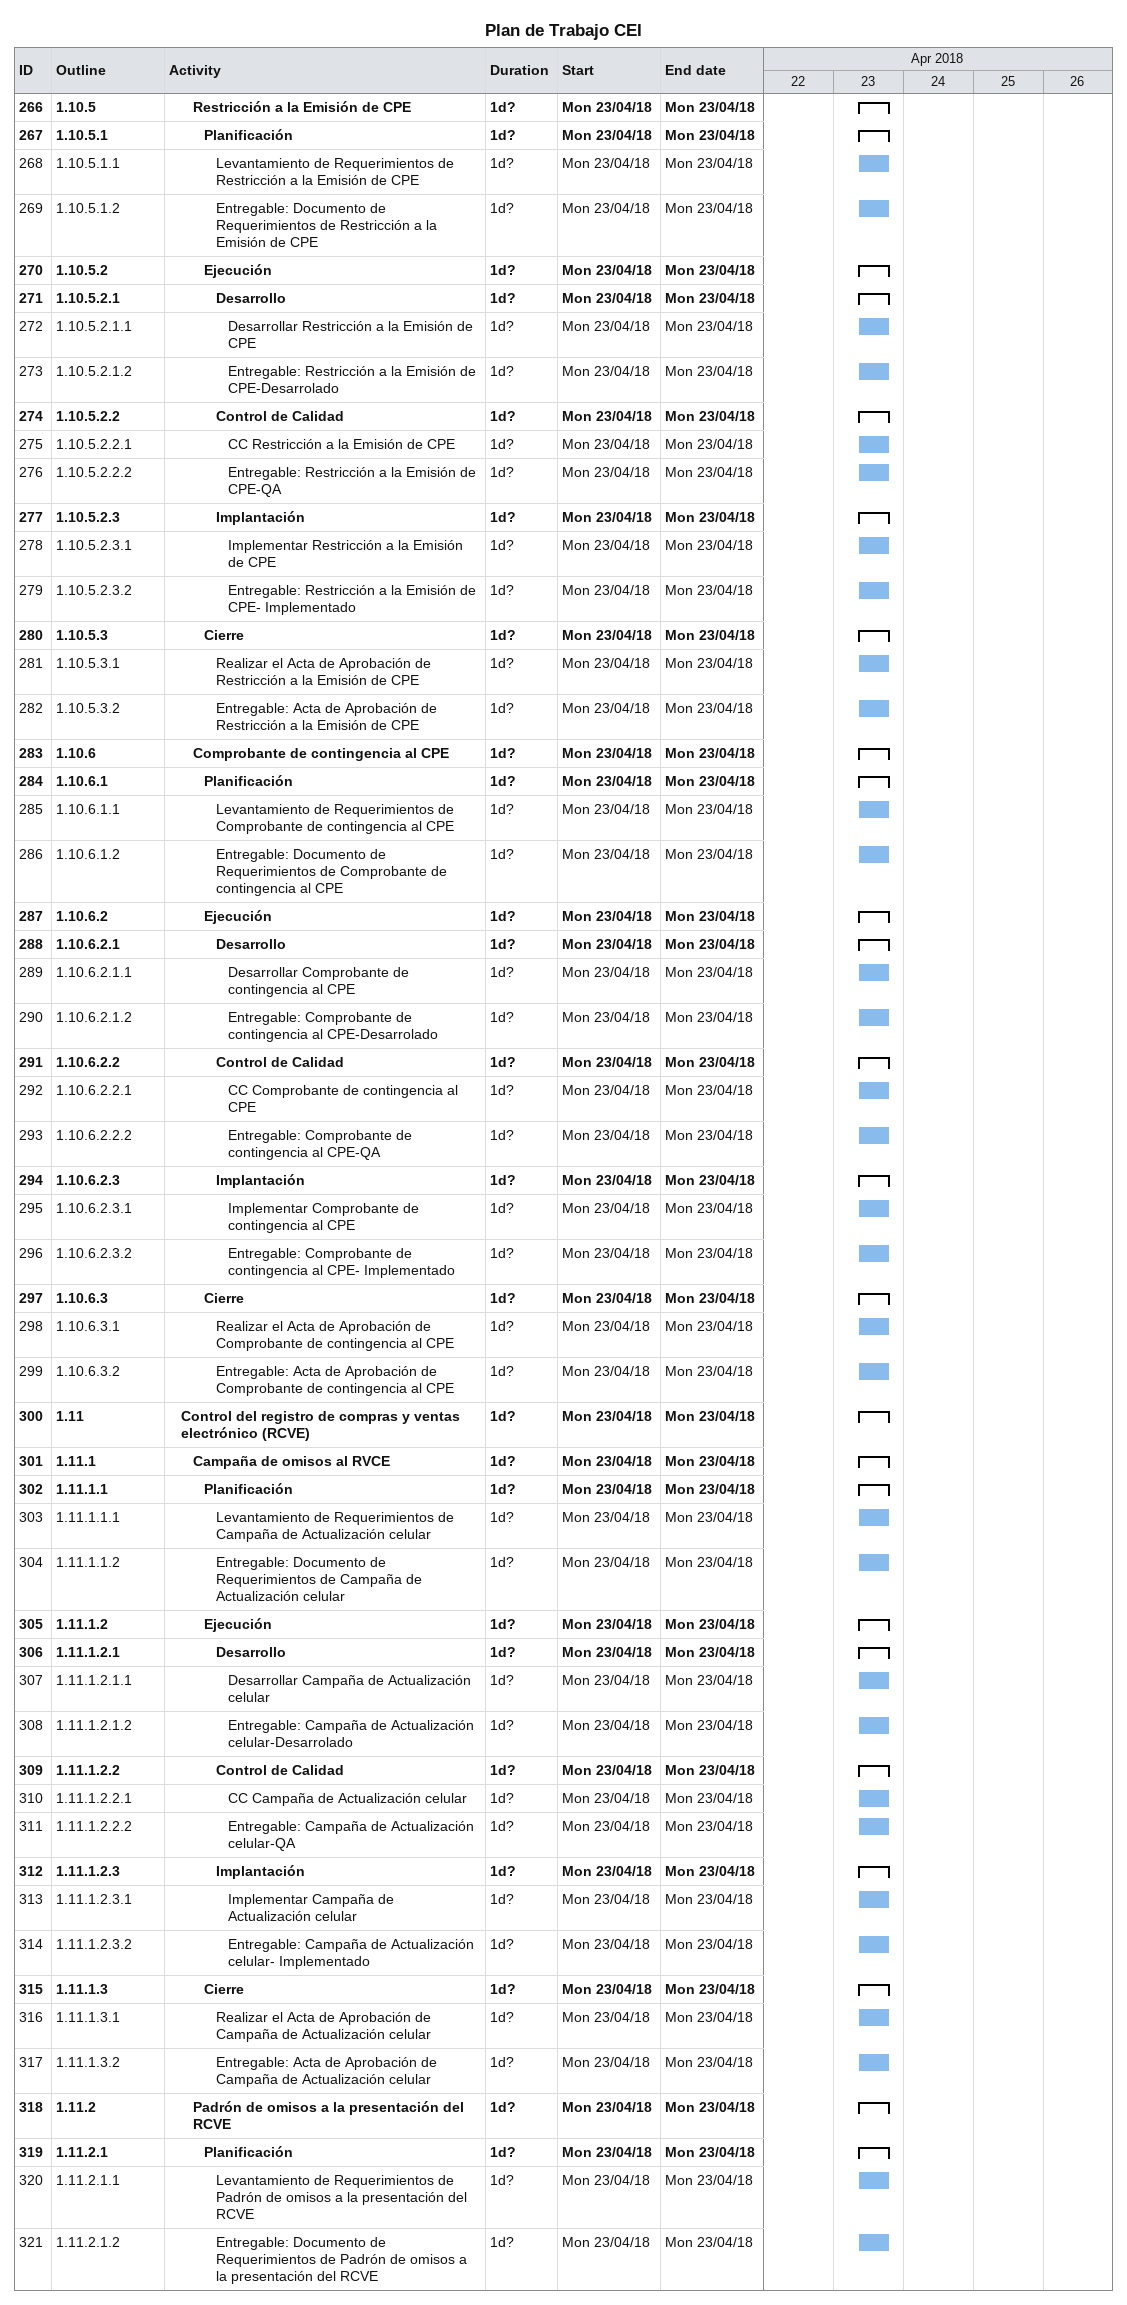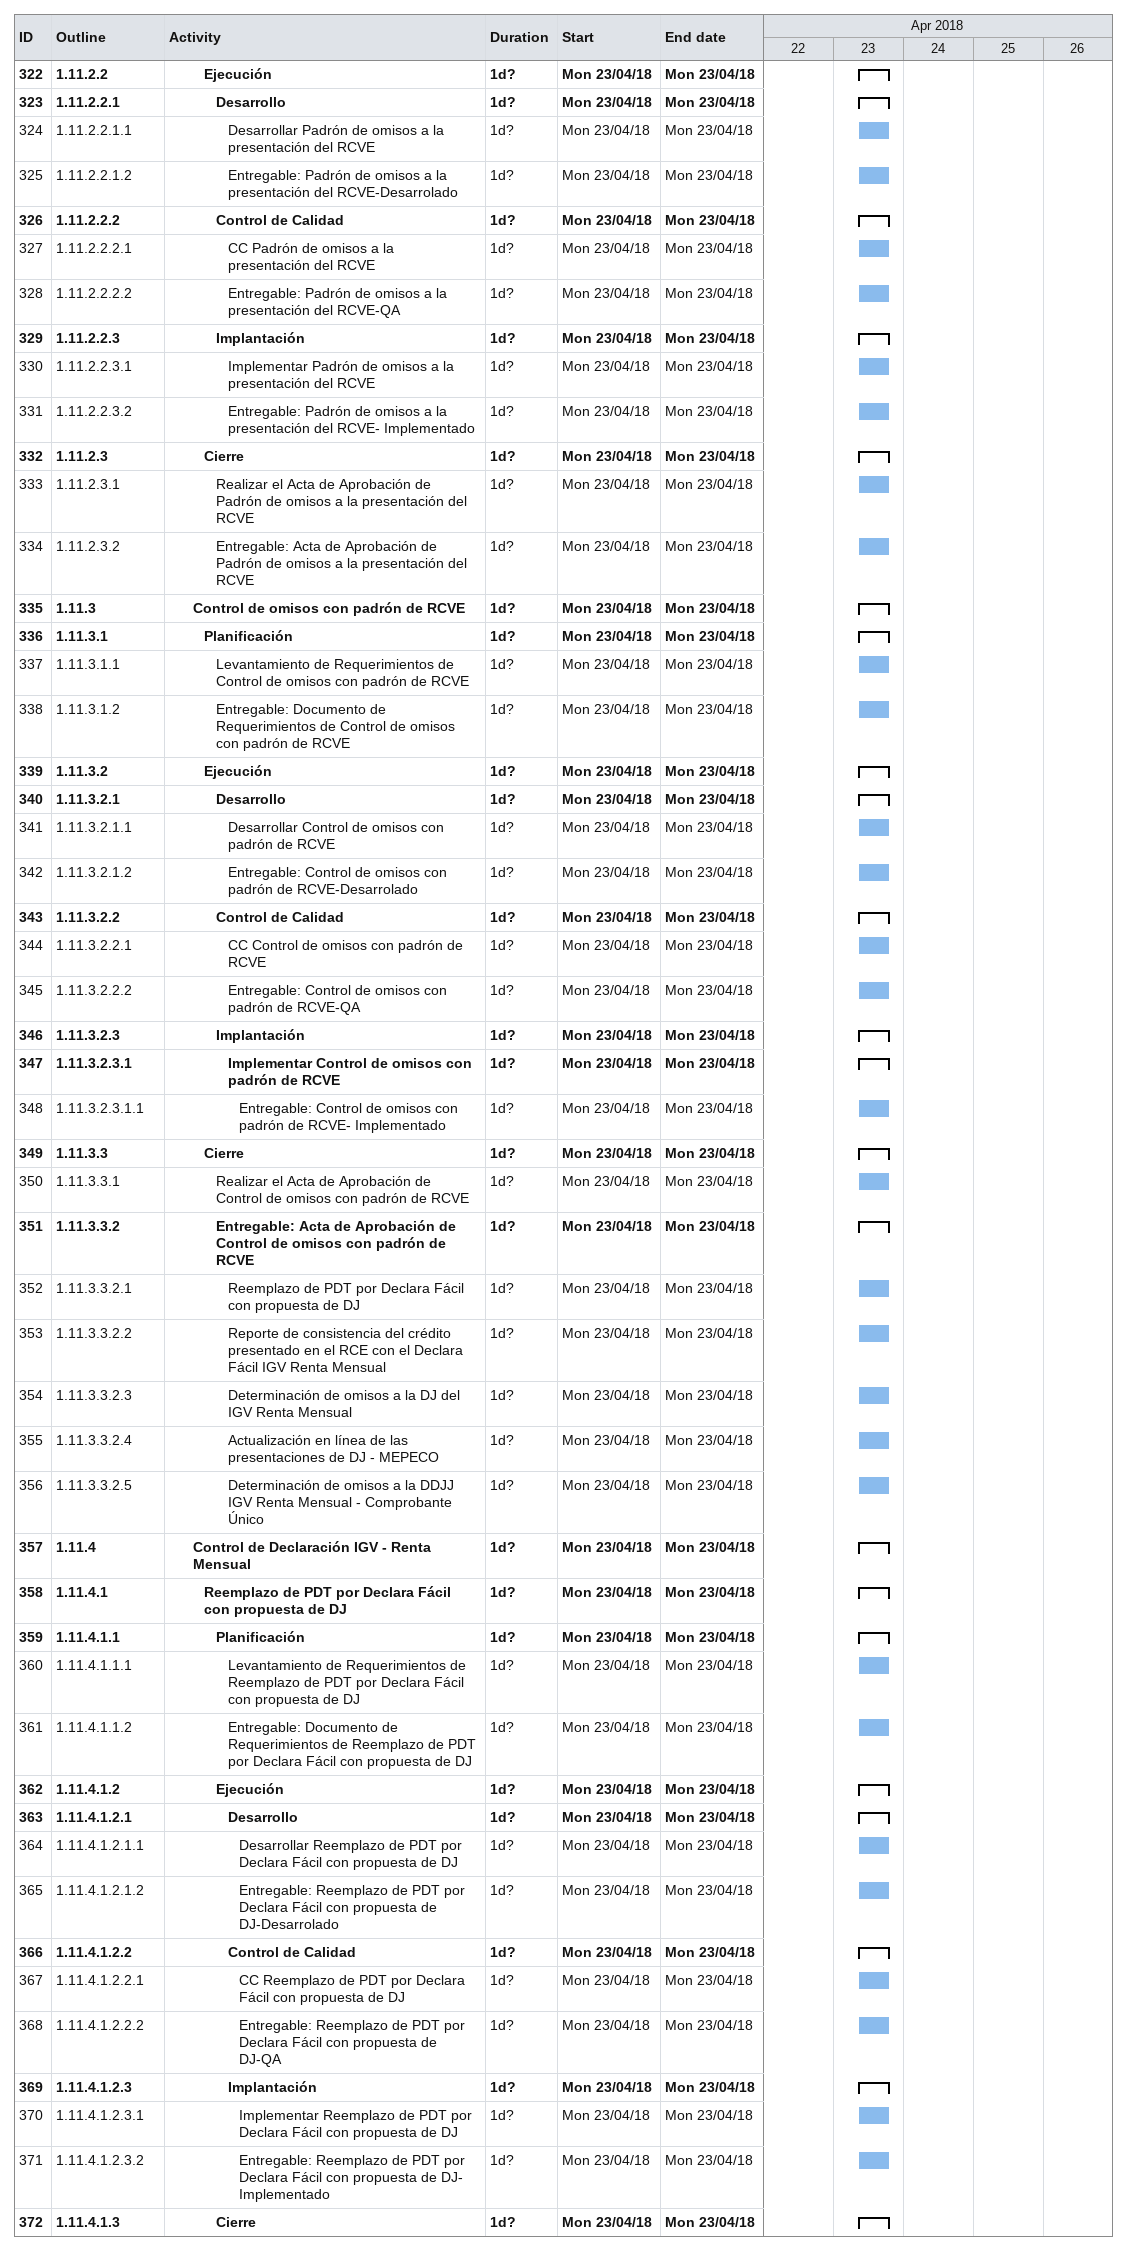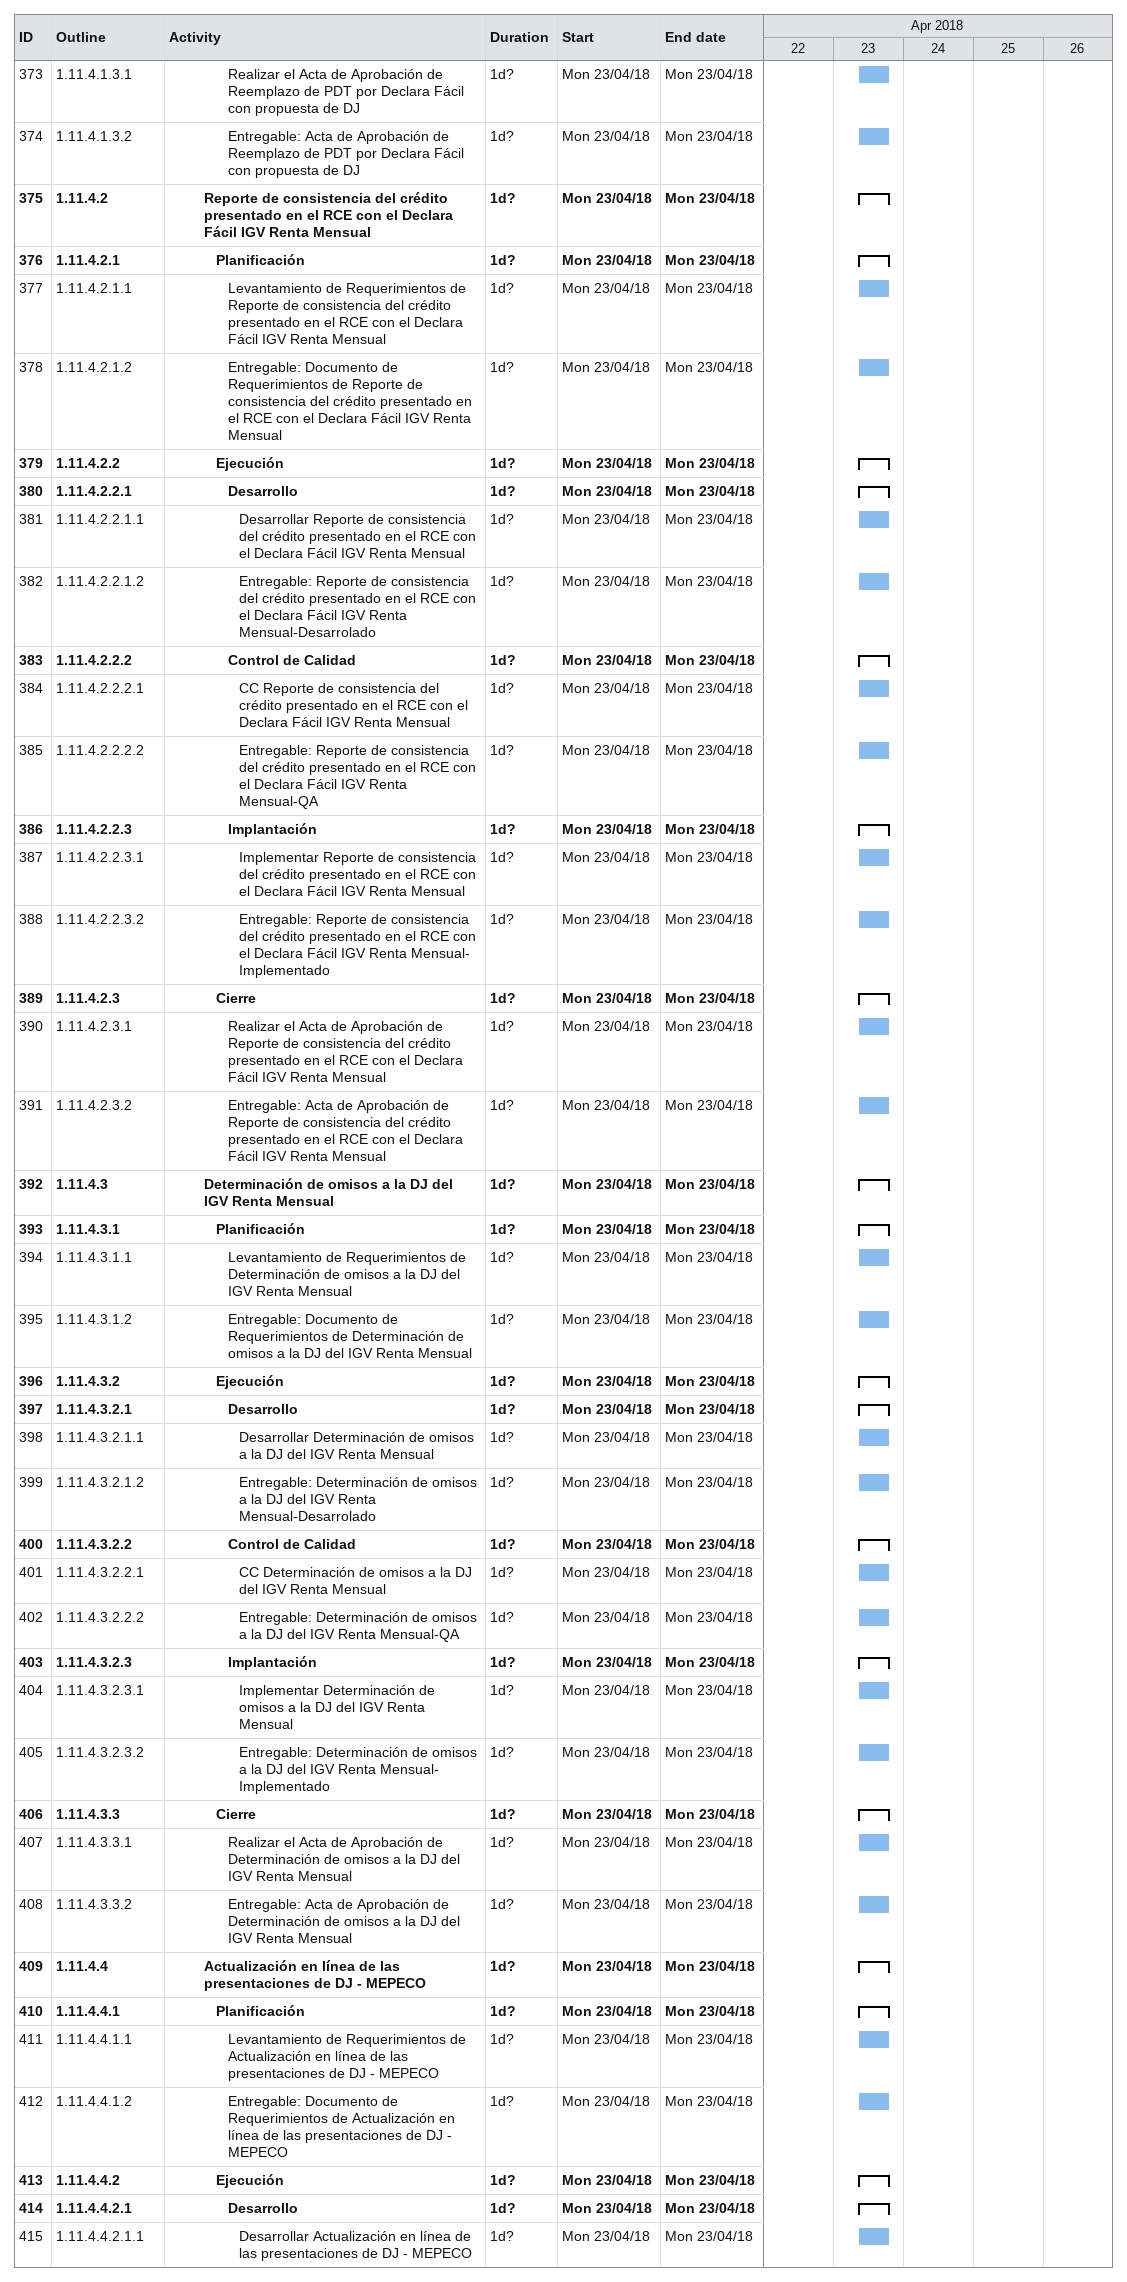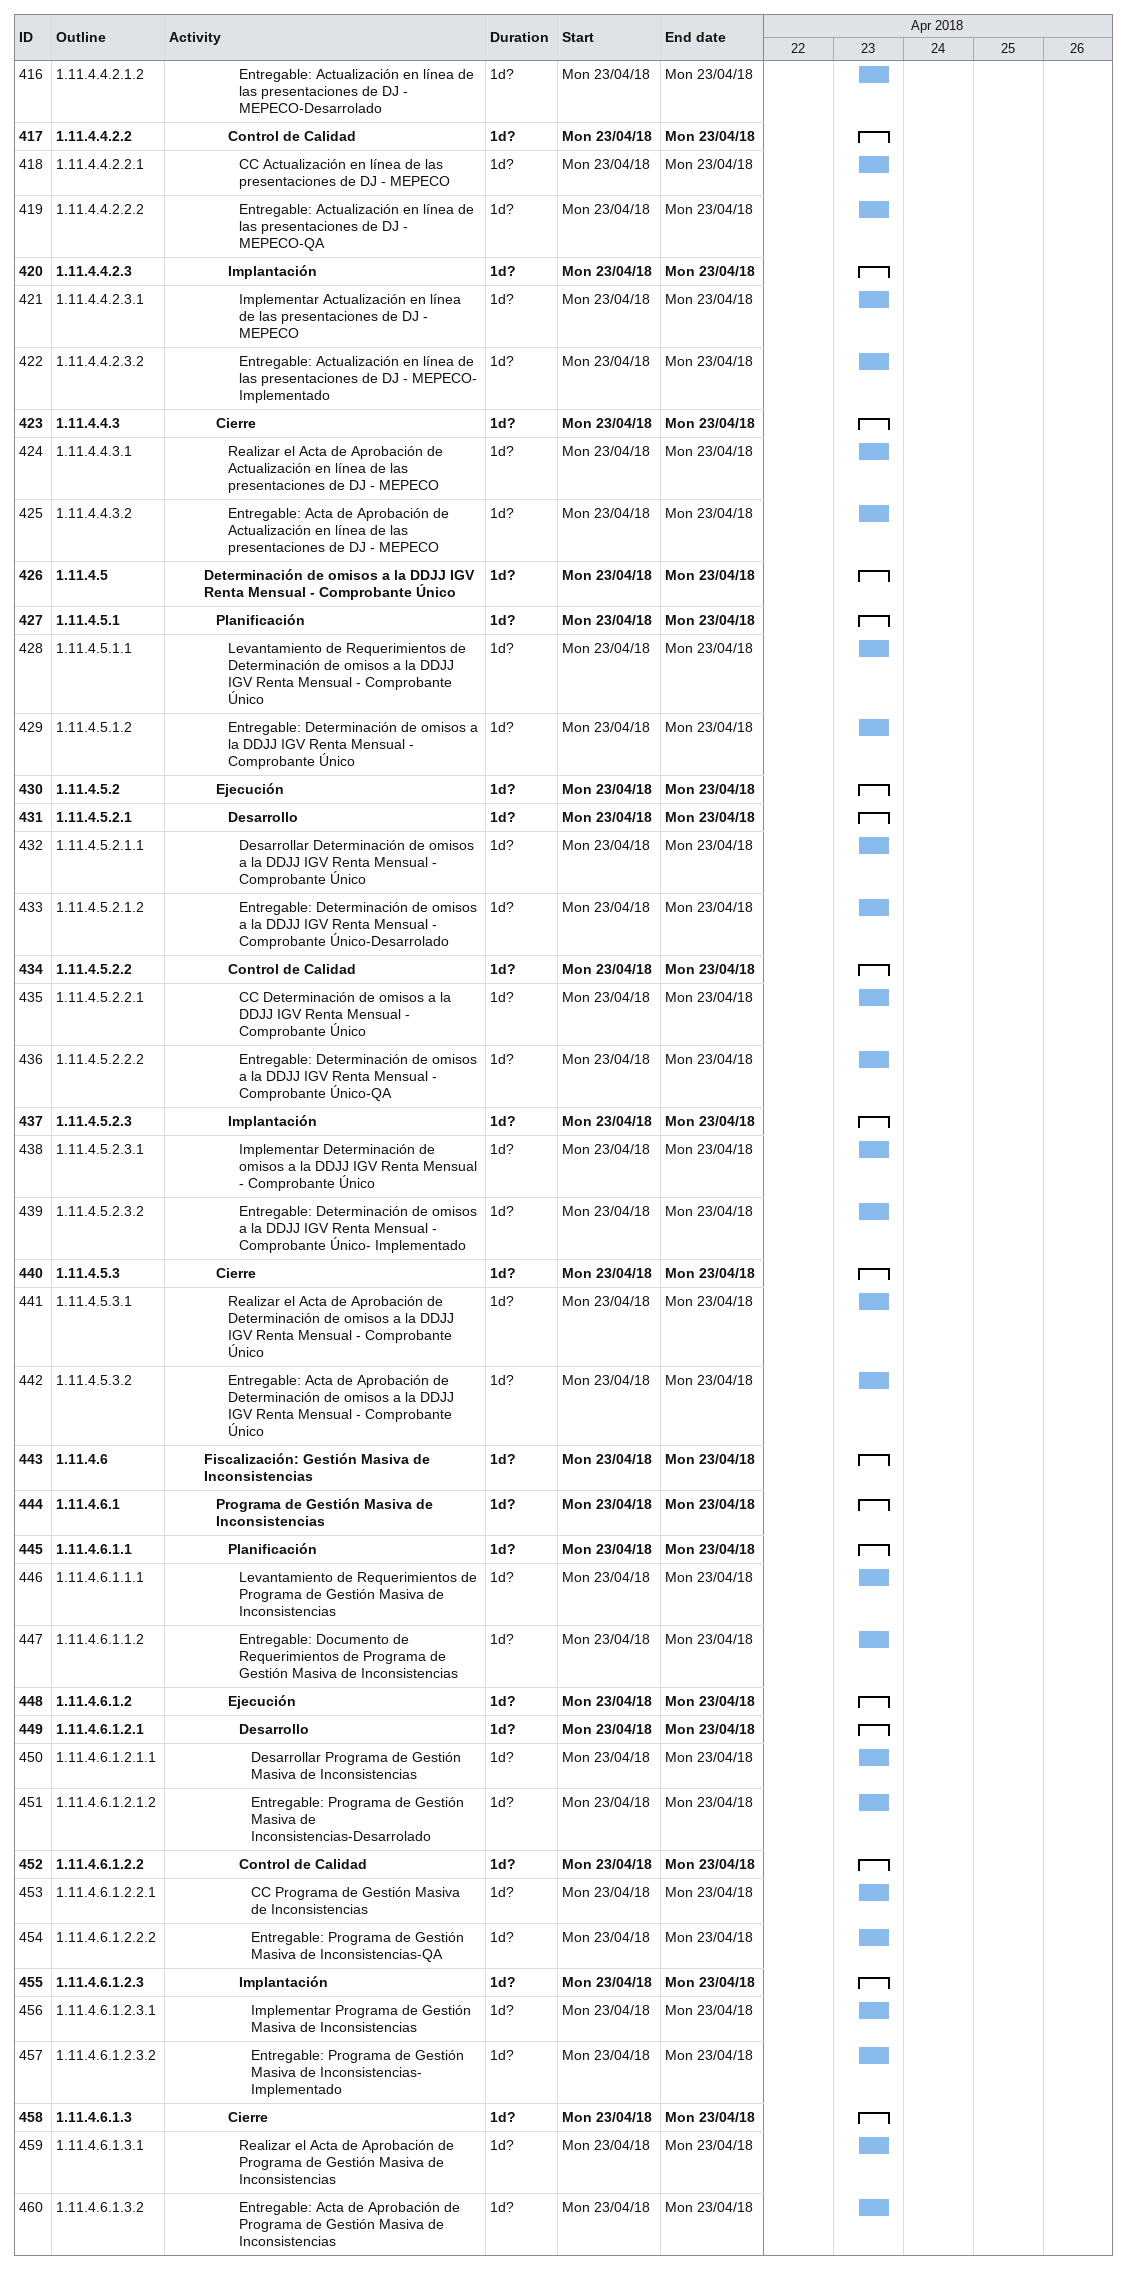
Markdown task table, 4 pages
Plan de Trabajo CEI

| ID | WBS | Task | Duration | Start | Finish |
|---|---|---|---|---|---|
| 266 | 1.10.5 | **Restricción a la Emisión de CPE** | 1d? | 2018-04-23 | 2018-04-23 |
| 267 | 1.10.5.1 | **Planificación** | 1d? | 2018-04-23 | 2018-04-23 |
| 268 | 1.10.5.1.1 | Levantamiento de Requerimientos de Restricción a la Emisión de CPE | 1d? | 2018-04-23 | 2018-04-23 |
| 269 | 1.10.5.1.2 | Entregable: Documento de Requerimientos de Restricción a la Emisión de CPE | 1d? | 2018-04-23 | 2018-04-23 |
| 270 | 1.10.5.2 | **Ejecución** | 1d? | 2018-04-23 | 2018-04-23 |
| 271 | 1.10.5.2.1 | **Desarrollo** | 1d? | 2018-04-23 | 2018-04-23 |
| 272 | 1.10.5.2.1.1 | Desarrollar Restricción a la Emisión de CPE | 1d? | 2018-04-23 | 2018-04-23 |
| 273 | 1.10.5.2.1.2 | Entregable: Restricción a la Emisión de CPE-Desarrolado | 1d? | 2018-04-23 | 2018-04-23 |
| 274 | 1.10.5.2.2 | **Control de Calidad** | 1d? | 2018-04-23 | 2018-04-23 |
| 275 | 1.10.5.2.2.1 | CC Restricción a la Emisión de CPE | 1d? | 2018-04-23 | 2018-04-23 |
| 276 | 1.10.5.2.2.2 | Entregable: Restricción a la Emisión de CPE-QA | 1d? | 2018-04-23 | 2018-04-23 |
| 277 | 1.10.5.2.3 | **Implantación** | 1d? | 2018-04-23 | 2018-04-23 |
| 278 | 1.10.5.2.3.1 | Implementar Restricción a la Emisión de CPE | 1d? | 2018-04-23 | 2018-04-23 |
| 279 | 1.10.5.2.3.2 | Entregable: Restricción a la Emisión de CPE- Implementado | 1d? | 2018-04-23 | 2018-04-23 |
| 280 | 1.10.5.3 | **Cierre** | 1d? | 2018-04-23 | 2018-04-23 |
| 281 | 1.10.5.3.1 | Realizar el Acta de Aprobación de Restricción a la Emisión de CPE | 1d? | 2018-04-23 | 2018-04-23 |
| 282 | 1.10.5.3.2 | Entregable: Acta de Aprobación de Restricción a la Emisión de CPE | 1d? | 2018-04-23 | 2018-04-23 |
| 283 | 1.10.6 | **Comprobante de contingencia al CPE** | 1d? | 2018-04-23 | 2018-04-23 |
| 284 | 1.10.6.1 | **Planificación** | 1d? | 2018-04-23 | 2018-04-23 |
| 285 | 1.10.6.1.1 | Levantamiento de Requerimientos de Comprobante de contingencia al CPE | 1d? | 2018-04-23 | 2018-04-23 |
| 286 | 1.10.6.1.2 | Entregable: Documento de Requerimientos de Comprobante de contingencia al CPE | 1d? | 2018-04-23 | 2018-04-23 |
| 287 | 1.10.6.2 | **Ejecución** | 1d? | 2018-04-23 | 2018-04-23 |
| 288 | 1.10.6.2.1 | **Desarrollo** | 1d? | 2018-04-23 | 2018-04-23 |
| 289 | 1.10.6.2.1.1 | Desarrollar Comprobante de contingencia al CPE | 1d? | 2018-04-23 | 2018-04-23 |
| 290 | 1.10.6.2.1.2 | Entregable: Comprobante de contingencia al CPE-Desarrolado | 1d? | 2018-04-23 | 2018-04-23 |
| 291 | 1.10.6.2.2 | **Control de Calidad** | 1d? | 2018-04-23 | 2018-04-23 |
| 292 | 1.10.6.2.2.1 | CC Comprobante de contingencia al CPE | 1d? | 2018-04-23 | 2018-04-23 |
| 293 | 1.10.6.2.2.2 | Entregable: Comprobante de contingencia al CPE-QA | 1d? | 2018-04-23 | 2018-04-23 |
| 294 | 1.10.6.2.3 | **Implantación** | 1d? | 2018-04-23 | 2018-04-23 |
| 295 | 1.10.6.2.3.1 | Implementar Comprobante de contingencia al CPE | 1d? | 2018-04-23 | 2018-04-23 |
| 296 | 1.10.6.2.3.2 | Entregable: Comprobante de contingencia al CPE- Implementado | 1d? | 2018-04-23 | 2018-04-23 |
| 297 | 1.10.6.3 | **Cierre** | 1d? | 2018-04-23 | 2018-04-23 |
| 298 | 1.10.6.3.1 | Realizar el Acta de Aprobación de Comprobante de contingencia al CPE | 1d? | 2018-04-23 | 2018-04-23 |
| 299 | 1.10.6.3.2 | Entregable: Acta de Aprobación de Comprobante de contingencia al CPE | 1d? | 2018-04-23 | 2018-04-23 |
| 300 | 1.11 | **Control del registro de compras y ventas electrónico (RCVE)** | 1d? | 2018-04-23 | 2018-04-23 |
| 301 | 1.11.1 | **Campaña de omisos al RVCE** | 1d? | 2018-04-23 | 2018-04-23 |
| 302 | 1.11.1.1 | **Planificación** | 1d? | 2018-04-23 | 2018-04-23 |
| 303 | 1.11.1.1.1 | Levantamiento de Requerimientos de Campaña de Actualización celular | 1d? | 2018-04-23 | 2018-04-23 |
| 304 | 1.11.1.1.2 | Entregable: Documento de Requerimientos de Campaña de Actualización celular | 1d? | 2018-04-23 | 2018-04-23 |
| 305 | 1.11.1.2 | **Ejecución** | 1d? | 2018-04-23 | 2018-04-23 |
| 306 | 1.11.1.2.1 | **Desarrollo** | 1d? | 2018-04-23 | 2018-04-23 |
| 307 | 1.11.1.2.1.1 | Desarrollar Campaña de Actualización celular | 1d? | 2018-04-23 | 2018-04-23 |
| 308 | 1.11.1.2.1.2 | Entregable: Campaña de Actualización celular-Desarrolado | 1d? | 2018-04-23 | 2018-04-23 |
| 309 | 1.11.1.2.2 | **Control de Calidad** | 1d? | 2018-04-23 | 2018-04-23 |
| 310 | 1.11.1.2.2.1 | CC Campaña de Actualización celular | 1d? | 2018-04-23 | 2018-04-23 |
| 311 | 1.11.1.2.2.2 | Entregable: Campaña de Actualización celular-QA | 1d? | 2018-04-23 | 2018-04-23 |
| 312 | 1.11.1.2.3 | **Implantación** | 1d? | 2018-04-23 | 2018-04-23 |
| 313 | 1.11.1.2.3.1 | Implementar Campaña de Actualización celular | 1d? | 2018-04-23 | 2018-04-23 |
| 314 | 1.11.1.2.3.2 | Entregable: Campaña de Actualización celular- Implementado | 1d? | 2018-04-23 | 2018-04-23 |
| 315 | 1.11.1.3 | **Cierre** | 1d? | 2018-04-23 | 2018-04-23 |
| 316 | 1.11.1.3.1 | Realizar el Acta de Aprobación de Campaña de Actualización celular | 1d? | 2018-04-23 | 2018-04-23 |
| 317 | 1.11.1.3.2 | Entregable: Acta de Aprobación de Campaña de Actualización celular | 1d? | 2018-04-23 | 2018-04-23 |
| 318 | 1.11.2 | **Padrón de omisos a la presentación del RCVE** | 1d? | 2018-04-23 | 2018-04-23 |
| 319 | 1.11.2.1 | **Planificación** | 1d? | 2018-04-23 | 2018-04-23 |
| 320 | 1.11.2.1.1 | Levantamiento de Requerimientos de Padrón de omisos a la presentación del RCVE | 1d? | 2018-04-23 | 2018-04-23 |
| 321 | 1.11.2.1.2 | Entregable: Documento de Requerimientos de Padrón de omisos a la presentación del RCVE | 1d? | 2018-04-23 | 2018-04-23 |
| 322 | 1.11.2.2 | **Ejecución** | 1d? | 2018-04-23 | 2018-04-23 |
| 323 | 1.11.2.2.1 | **Desarrollo** | 1d? | 2018-04-23 | 2018-04-23 |
| 324 | 1.11.2.2.1.1 | Desarrollar Padrón de omisos a la presentación del RCVE | 1d? | 2018-04-23 | 2018-04-23 |
| 325 | 1.11.2.2.1.2 | Entregable: Padrón de omisos a la presentación del RCVE-Desarrolado | 1d? | 2018-04-23 | 2018-04-23 |
| 326 | 1.11.2.2.2 | **Control de Calidad** | 1d? | 2018-04-23 | 2018-04-23 |
| 327 | 1.11.2.2.2.1 | CC Padrón de omisos a la presentación del RCVE | 1d? | 2018-04-23 | 2018-04-23 |
| 328 | 1.11.2.2.2.2 | Entregable: Padrón de omisos a la presentación del RCVE-QA | 1d? | 2018-04-23 | 2018-04-23 |
| 329 | 1.11.2.2.3 | **Implantación** | 1d? | 2018-04-23 | 2018-04-23 |
| 330 | 1.11.2.2.3.1 | Implementar Padrón de omisos a la presentación del RCVE | 1d? | 2018-04-23 | 2018-04-23 |
| 331 | 1.11.2.2.3.2 | Entregable: Padrón de omisos a la presentación del RCVE- Implementado | 1d? | 2018-04-23 | 2018-04-23 |
| 332 | 1.11.2.3 | **Cierre** | 1d? | 2018-04-23 | 2018-04-23 |
| 333 | 1.11.2.3.1 | Realizar el Acta de Aprobación de Padrón de omisos a la presentación del RCVE | 1d? | 2018-04-23 | 2018-04-23 |
| 334 | 1.11.2.3.2 | Entregable: Acta de Aprobación de Padrón de omisos a la presentación del RCVE | 1d? | 2018-04-23 | 2018-04-23 |
| 335 | 1.11.3 | **Control de omisos con padrón de RCVE** | 1d? | 2018-04-23 | 2018-04-23 |
| 336 | 1.11.3.1 | **Planificación** | 1d? | 2018-04-23 | 2018-04-23 |
| 337 | 1.11.3.1.1 | Levantamiento de Requerimientos de Control de omisos con padrón de RCVE | 1d? | 2018-04-23 | 2018-04-23 |
| 338 | 1.11.3.1.2 | Entregable: Documento de Requerimientos de Control de omisos con padrón de RCVE | 1d? | 2018-04-23 | 2018-04-23 |
| 339 | 1.11.3.2 | **Ejecución** | 1d? | 2018-04-23 | 2018-04-23 |
| 340 | 1.11.3.2.1 | **Desarrollo** | 1d? | 2018-04-23 | 2018-04-23 |
| 341 | 1.11.3.2.1.1 | Desarrollar Control de omisos con padrón de RCVE | 1d? | 2018-04-23 | 2018-04-23 |
| 342 | 1.11.3.2.1.2 | Entregable: Control de omisos con padrón de RCVE-Desarrolado | 1d? | 2018-04-23 | 2018-04-23 |
| 343 | 1.11.3.2.2 | **Control de Calidad** | 1d? | 2018-04-23 | 2018-04-23 |
| 344 | 1.11.3.2.2.1 | CC Control de omisos con padrón de RCVE | 1d? | 2018-04-23 | 2018-04-23 |
| 345 | 1.11.3.2.2.2 | Entregable: Control de omisos con padrón de RCVE-QA | 1d? | 2018-04-23 | 2018-04-23 |
| 346 | 1.11.3.2.3 | **Implantación** | 1d? | 2018-04-23 | 2018-04-23 |
| 347 | 1.11.3.2.3.1 | **Implementar Control de omisos con padrón de RCVE** | 1d? | 2018-04-23 | 2018-04-23 |
| 348 | 1.11.3.2.3.1.1 | Entregable: Control de omisos con padrón de RCVE- Implementado | 1d? | 2018-04-23 | 2018-04-23 |
| 349 | 1.11.3.3 | **Cierre** | 1d? | 2018-04-23 | 2018-04-23 |
| 350 | 1.11.3.3.1 | Realizar el Acta de Aprobación de Control de omisos con padrón de RCVE | 1d? | 2018-04-23 | 2018-04-23 |
| 351 | 1.11.3.3.2 | **Entregable: Acta de Aprobación de Control de omisos con padrón de RCVE** | 1d? | 2018-04-23 | 2018-04-23 |
| 352 | 1.11.3.3.2.1 | Reemplazo de PDT por Declara Fácil con propuesta de DJ | 1d? | 2018-04-23 | 2018-04-23 |
| 353 | 1.11.3.3.2.2 | Reporte de consistencia del crédito presentado en el RCE con el Declara Fácil IGV Renta Mensual | 1d? | 2018-04-23 | 2018-04-23 |
| 354 | 1.11.3.3.2.3 | Determinación de omisos a la DJ del IGV Renta Mensual | 1d? | 2018-04-23 | 2018-04-23 |
| 355 | 1.11.3.3.2.4 | Actualización en línea de las presentaciones de DJ - MEPECO | 1d? | 2018-04-23 | 2018-04-23 |
| 356 | 1.11.3.3.2.5 | Determinación de omisos a la DDJJ IGV Renta Mensual - Comprobante Único | 1d? | 2018-04-23 | 2018-04-23 |
| 357 | 1.11.4 | **Control de Declaración IGV - Renta Mensual** | 1d? | 2018-04-23 | 2018-04-23 |
| 358 | 1.11.4.1 | **Reemplazo de PDT por Declara Fácil con propuesta de DJ** | 1d? | 2018-04-23 | 2018-04-23 |
| 359 | 1.11.4.1.1 | **Planificación** | 1d? | 2018-04-23 | 2018-04-23 |
| 360 | 1.11.4.1.1.1 | Levantamiento de Requerimientos de Reemplazo de PDT por Declara Fácil con propuesta de DJ | 1d? | 2018-04-23 | 2018-04-23 |
| 361 | 1.11.4.1.1.2 | Entregable: Documento de Requerimientos de Reemplazo de PDT por Declara Fácil con propuesta de DJ | 1d? | 2018-04-23 | 2018-04-23 |
| 362 | 1.11.4.1.2 | **Ejecución** | 1d? | 2018-04-23 | 2018-04-23 |
| 363 | 1.11.4.1.2.1 | **Desarrollo** | 1d? | 2018-04-23 | 2018-04-23 |
| 364 | 1.11.4.1.2.1.1 | Desarrollar Reemplazo de PDT por Declara Fácil con propuesta de DJ | 1d? | 2018-04-23 | 2018-04-23 |
| 365 | 1.11.4.1.2.1.2 | Entregable: Reemplazo de PDT por Declara Fácil con propuesta de DJ-Desarrolado | 1d? | 2018-04-23 | 2018-04-23 |
| 366 | 1.11.4.1.2.2 | **Control de Calidad** | 1d? | 2018-04-23 | 2018-04-23 |
| 367 | 1.11.4.1.2.2.1 | CC Reemplazo de PDT por Declara Fácil con propuesta de DJ | 1d? | 2018-04-23 | 2018-04-23 |
| 368 | 1.11.4.1.2.2.2 | Entregable: Reemplazo de PDT por Declara Fácil con propuesta de DJ-QA | 1d? | 2018-04-23 | 2018-04-23 |
| 369 | 1.11.4.1.2.3 | **Implantación** | 1d? | 2018-04-23 | 2018-04-23 |
| 370 | 1.11.4.1.2.3.1 | Implementar Reemplazo de PDT por Declara Fácil con propuesta de DJ | 1d? | 2018-04-23 | 2018-04-23 |
| 371 | 1.11.4.1.2.3.2 | Entregable: Reemplazo de PDT por Declara Fácil con propuesta de DJ- Implementado | 1d? | 2018-04-23 | 2018-04-23 |
| 372 | 1.11.4.1.3 | **Cierre** | 1d? | 2018-04-23 | 2018-04-23 |
| 373 | 1.11.4.1.3.1 | Realizar el Acta de Aprobación de Reemplazo de PDT por Declara Fácil con propuesta de DJ | 1d? | 2018-04-23 | 2018-04-23 |
| 374 | 1.11.4.1.3.2 | Entregable: Acta de Aprobación de Reemplazo de PDT por Declara Fácil con propuesta de DJ | 1d? | 2018-04-23 | 2018-04-23 |
| 375 | 1.11.4.2 | **Reporte de consistencia del crédito presentado en el RCE con el Declara Fácil IGV Renta Mensual** | 1d? | 2018-04-23 | 2018-04-23 |
| 376 | 1.11.4.2.1 | **Planificación** | 1d? | 2018-04-23 | 2018-04-23 |
| 377 | 1.11.4.2.1.1 | Levantamiento de Requerimientos de Reporte de consistencia del crédito presentado en el RCE con el Declara Fácil IGV Renta Mensual | 1d? | 2018-04-23 | 2018-04-23 |
| 378 | 1.11.4.2.1.2 | Entregable: Documento de Requerimientos de Reporte de consistencia del crédito presentado en el RCE con el Declara Fácil IGV Renta Mensual | 1d? | 2018-04-23 | 2018-04-23 |
| 379 | 1.11.4.2.2 | **Ejecución** | 1d? | 2018-04-23 | 2018-04-23 |
| 380 | 1.11.4.2.2.1 | **Desarrollo** | 1d? | 2018-04-23 | 2018-04-23 |
| 381 | 1.11.4.2.2.1.1 | Desarrollar Reporte de consistencia del crédito presentado en el RCE con el Declara Fácil IGV Renta Mensual | 1d? | 2018-04-23 | 2018-04-23 |
| 382 | 1.11.4.2.2.1.2 | Entregable: Reporte de consistencia del crédito presentado en el RCE con el Declara Fácil IGV Renta Mensual-Desarrolado | 1d? | 2018-04-23 | 2018-04-23 |
| 383 | 1.11.4.2.2.2 | **Control de Calidad** | 1d? | 2018-04-23 | 2018-04-23 |
| 384 | 1.11.4.2.2.2.1 | CC Reporte de consistencia del crédito presentado en el RCE con el Declara Fácil IGV Renta Mensual | 1d? | 2018-04-23 | 2018-04-23 |
| 385 | 1.11.4.2.2.2.2 | Entregable: Reporte de consistencia del crédito presentado en el RCE con el Declara Fácil IGV Renta Mensual-QA | 1d? | 2018-04-23 | 2018-04-23 |
| 386 | 1.11.4.2.2.3 | **Implantación** | 1d? | 2018-04-23 | 2018-04-23 |
| 387 | 1.11.4.2.2.3.1 | Implementar Reporte de consistencia del crédito presentado en el RCE con el Declara Fácil IGV Renta Mensual | 1d? | 2018-04-23 | 2018-04-23 |
| 388 | 1.11.4.2.2.3.2 | Entregable: Reporte de consistencia del crédito presentado en el RCE con el Declara Fácil IGV Renta Mensual- Implementado | 1d? | 2018-04-23 | 2018-04-23 |
| 389 | 1.11.4.2.3 | **Cierre** | 1d? | 2018-04-23 | 2018-04-23 |
| 390 | 1.11.4.2.3.1 | Realizar el Acta de Aprobación de Reporte de consistencia del crédito presentado en el RCE con el Declara Fácil IGV Renta Mensual | 1d? | 2018-04-23 | 2018-04-23 |
| 391 | 1.11.4.2.3.2 | Entregable: Acta de Aprobación de Reporte de consistencia del crédito presentado en el RCE con el Declara Fácil IGV Renta Mensual | 1d? | 2018-04-23 | 2018-04-23 |
| 392 | 1.11.4.3 | **Determinación de omisos a la DJ del IGV Renta Mensual** | 1d? | 2018-04-23 | 2018-04-23 |
| 393 | 1.11.4.3.1 | **Planificación** | 1d? | 2018-04-23 | 2018-04-23 |
| 394 | 1.11.4.3.1.1 | Levantamiento de Requerimientos de Determinación de omisos a la DJ del IGV Renta Mensual | 1d? | 2018-04-23 | 2018-04-23 |
| 395 | 1.11.4.3.1.2 | Entregable: Documento de Requerimientos de Determinación de omisos a la DJ del IGV Renta Mensual | 1d? | 2018-04-23 | 2018-04-23 |
| 396 | 1.11.4.3.2 | **Ejecución** | 1d? | 2018-04-23 | 2018-04-23 |
| 397 | 1.11.4.3.2.1 | **Desarrollo** | 1d? | 2018-04-23 | 2018-04-23 |
| 398 | 1.11.4.3.2.1.1 | Desarrollar Determinación de omisos a la DJ del IGV Renta Mensual | 1d? | 2018-04-23 | 2018-04-23 |
| 399 | 1.11.4.3.2.1.2 | Entregable: Determinación de omisos a la DJ del IGV Renta Mensual-Desarrolado | 1d? | 2018-04-23 | 2018-04-23 |
| 400 | 1.11.4.3.2.2 | **Control de Calidad** | 1d? | 2018-04-23 | 2018-04-23 |
| 401 | 1.11.4.3.2.2.1 | CC Determinación de omisos a la DJ del IGV Renta Mensual | 1d? | 2018-04-23 | 2018-04-23 |
| 402 | 1.11.4.3.2.2.2 | Entregable: Determinación de omisos a la DJ del IGV Renta Mensual-QA | 1d? | 2018-04-23 | 2018-04-23 |
| 403 | 1.11.4.3.2.3 | **Implantación** | 1d? | 2018-04-23 | 2018-04-23 |
| 404 | 1.11.4.3.2.3.1 | Implementar Determinación de omisos a la DJ del IGV Renta Mensual | 1d? | 2018-04-23 | 2018-04-23 |
| 405 | 1.11.4.3.2.3.2 | Entregable: Determinación de omisos a la DJ del IGV Renta Mensual- Implementado | 1d? | 2018-04-23 | 2018-04-23 |
| 406 | 1.11.4.3.3 | **Cierre** | 1d? | 2018-04-23 | 2018-04-23 |
| 407 | 1.11.4.3.3.1 | Realizar el Acta de Aprobación de Determinación de omisos a la DJ del IGV Renta Mensual | 1d? | 2018-04-23 | 2018-04-23 |
| 408 | 1.11.4.3.3.2 | Entregable: Acta de Aprobación de Determinación de omisos a la DJ del IGV Renta Mensual | 1d? | 2018-04-23 | 2018-04-23 |
| 409 | 1.11.4.4 | **Actualización en línea de las presentaciones de DJ - MEPECO** | 1d? | 2018-04-23 | 2018-04-23 |
| 410 | 1.11.4.4.1 | **Planificación** | 1d? | 2018-04-23 | 2018-04-23 |
| 411 | 1.11.4.4.1.1 | Levantamiento de Requerimientos de Actualización en línea de las presentaciones de DJ - MEPECO | 1d? | 2018-04-23 | 2018-04-23 |
| 412 | 1.11.4.4.1.2 | Entregable: Documento de Requerimientos de Actualización en línea de las presentaciones de DJ - MEPECO | 1d? | 2018-04-23 | 2018-04-23 |
| 413 | 1.11.4.4.2 | **Ejecución** | 1d? | 2018-04-23 | 2018-04-23 |
| 414 | 1.11.4.4.2.1 | **Desarrollo** | 1d? | 2018-04-23 | 2018-04-23 |
| 415 | 1.11.4.4.2.1.1 | Desarrollar Actualización en línea de las presentaciones de DJ - MEPECO | 1d? | 2018-04-23 | 2018-04-23 |
| 416 | 1.11.4.4.2.1.2 | Entregable: Actualización en línea de las presentaciones de DJ - MEPECO-Desarrolado | 1d? | 2018-04-23 | 2018-04-23 |
| 417 | 1.11.4.4.2.2 | **Control de Calidad** | 1d? | 2018-04-23 | 2018-04-23 |
| 418 | 1.11.4.4.2.2.1 | CC Actualización en línea de las presentaciones de DJ - MEPECO | 1d? | 2018-04-23 | 2018-04-23 |
| 419 | 1.11.4.4.2.2.2 | Entregable: Actualización en línea de las presentaciones de DJ - MEPECO-QA | 1d? | 2018-04-23 | 2018-04-23 |
| 420 | 1.11.4.4.2.3 | **Implantación** | 1d? | 2018-04-23 | 2018-04-23 |
| 421 | 1.11.4.4.2.3.1 | Implementar Actualización en línea de las presentaciones de DJ - MEPECO | 1d? | 2018-04-23 | 2018-04-23 |
| 422 | 1.11.4.4.2.3.2 | Entregable: Actualización en línea de las presentaciones de DJ - MEPECO- Implementado | 1d? | 2018-04-23 | 2018-04-23 |
| 423 | 1.11.4.4.3 | **Cierre** | 1d? | 2018-04-23 | 2018-04-23 |
| 424 | 1.11.4.4.3.1 | Realizar el Acta de Aprobación de Actualización en línea de las presentaciones de DJ - MEPECO | 1d? | 2018-04-23 | 2018-04-23 |
| 425 | 1.11.4.4.3.2 | Entregable: Acta de Aprobación de Actualización en línea de las presentaciones de DJ - MEPECO | 1d? | 2018-04-23 | 2018-04-23 |
| 426 | 1.11.4.5 | **Determinación de omisos a la DDJJ IGV Renta Mensual - Comprobante Único** | 1d? | 2018-04-23 | 2018-04-23 |
| 427 | 1.11.4.5.1 | **Planificación** | 1d? | 2018-04-23 | 2018-04-23 |
| 428 | 1.11.4.5.1.1 | Levantamiento de Requerimientos de Determinación de omisos a la DDJJ IGV Renta Mensual - Comprobante Único | 1d? | 2018-04-23 | 2018-04-23 |
| 429 | 1.11.4.5.1.2 | Entregable: Determinación de omisos a la DDJJ IGV Renta Mensual - Comprobante Único | 1d? | 2018-04-23 | 2018-04-23 |
| 430 | 1.11.4.5.2 | **Ejecución** | 1d? | 2018-04-23 | 2018-04-23 |
| 431 | 1.11.4.5.2.1 | **Desarrollo** | 1d? | 2018-04-23 | 2018-04-23 |
| 432 | 1.11.4.5.2.1.1 | Desarrollar Determinación de omisos a la DDJJ IGV Renta Mensual - Comprobante Único | 1d? | 2018-04-23 | 2018-04-23 |
| 433 | 1.11.4.5.2.1.2 | Entregable: Determinación de omisos a la DDJJ IGV Renta Mensual - Comprobante Único-Desarrolado | 1d? | 2018-04-23 | 2018-04-23 |
| 434 | 1.11.4.5.2.2 | **Control de Calidad** | 1d? | 2018-04-23 | 2018-04-23 |
| 435 | 1.11.4.5.2.2.1 | CC Determinación de omisos a la DDJJ IGV Renta Mensual - Comprobante Único | 1d? | 2018-04-23 | 2018-04-23 |
| 436 | 1.11.4.5.2.2.2 | Entregable: Determinación de omisos a la DDJJ IGV Renta Mensual - Comprobante Único-QA | 1d? | 2018-04-23 | 2018-04-23 |
| 437 | 1.11.4.5.2.3 | **Implantación** | 1d? | 2018-04-23 | 2018-04-23 |
| 438 | 1.11.4.5.2.3.1 | Implementar Determinación de omisos a la DDJJ IGV Renta Mensual - Comprobante Único | 1d? | 2018-04-23 | 2018-04-23 |
| 439 | 1.11.4.5.2.3.2 | Entregable: Determinación de omisos a la DDJJ IGV Renta Mensual - Comprobante Único- Implementado | 1d? | 2018-04-23 | 2018-04-23 |
| 440 | 1.11.4.5.3 | **Cierre** | 1d? | 2018-04-23 | 2018-04-23 |
| 441 | 1.11.4.5.3.1 | Realizar el Acta de Aprobación de Determinación de omisos a la DDJJ IGV Renta Mensual - Comprobante Único | 1d? | 2018-04-23 | 2018-04-23 |
| 442 | 1.11.4.5.3.2 | Entregable: Acta de Aprobación de Determinación de omisos a la DDJJ IGV Renta Mensual - Comprobante Único | 1d? | 2018-04-23 | 2018-04-23 |
| 443 | 1.11.4.6 | **Fiscalización: Gestión Masiva de Inconsistencias** | 1d? | 2018-04-23 | 2018-04-23 |
| 444 | 1.11.4.6.1 | **Programa de Gestión Masiva de Inconsistencias** | 1d? | 2018-04-23 | 2018-04-23 |
| 445 | 1.11.4.6.1.1 | **Planificación** | 1d? | 2018-04-23 | 2018-04-23 |
| 446 | 1.11.4.6.1.1.1 | Levantamiento de Requerimientos de Programa de Gestión Masiva de Inconsistencias | 1d? | 2018-04-23 | 2018-04-23 |
| 447 | 1.11.4.6.1.1.2 | Entregable: Documento de Requerimientos de Programa de Gestión Masiva de Inconsistencias | 1d? | 2018-04-23 | 2018-04-23 |
| 448 | 1.11.4.6.1.2 | **Ejecución** | 1d? | 2018-04-23 | 2018-04-23 |
| 449 | 1.11.4.6.1.2.1 | **Desarrollo** | 1d? | 2018-04-23 | 2018-04-23 |
| 450 | 1.11.4.6.1.2.1.1 | Desarrollar Programa de Gestión Masiva de Inconsistencias | 1d? | 2018-04-23 | 2018-04-23 |
| 451 | 1.11.4.6.1.2.1.2 | Entregable: Programa de Gestión Masiva de Inconsistencias-Desarrolado | 1d? | 2018-04-23 | 2018-04-23 |
| 452 | 1.11.4.6.1.2.2 | **Control de Calidad** | 1d? | 2018-04-23 | 2018-04-23 |
| 453 | 1.11.4.6.1.2.2.1 | CC Programa de Gestión Masiva de Inconsistencias | 1d? | 2018-04-23 | 2018-04-23 |
| 454 | 1.11.4.6.1.2.2.2 | Entregable: Programa de Gestión Masiva de Inconsistencias-QA | 1d? | 2018-04-23 | 2018-04-23 |
| 455 | 1.11.4.6.1.2.3 | **Implantación** | 1d? | 2018-04-23 | 2018-04-23 |
| 456 | 1.11.4.6.1.2.3.1 | Implementar Programa de Gestión Masiva de Inconsistencias | 1d? | 2018-04-23 | 2018-04-23 |
| 457 | 1.11.4.6.1.2.3.2 | Entregable: Programa de Gestión Masiva de Inconsistencias- Implementado | 1d? | 2018-04-23 | 2018-04-23 |
| 458 | 1.11.4.6.1.3 | **Cierre** | 1d? | 2018-04-23 | 2018-04-23 |
| 459 | 1.11.4.6.1.3.1 | Realizar el Acta de Aprobación de Programa de Gestión Masiva de Inconsistencias | 1d? | 2018-04-23 | 2018-04-23 |
| 460 | 1.11.4.6.1.3.2 | Entregable: Acta de Aprobación de Programa de Gestión Masiva de Inconsistencias | 1d? | 2018-04-23 | 2018-04-23 |
